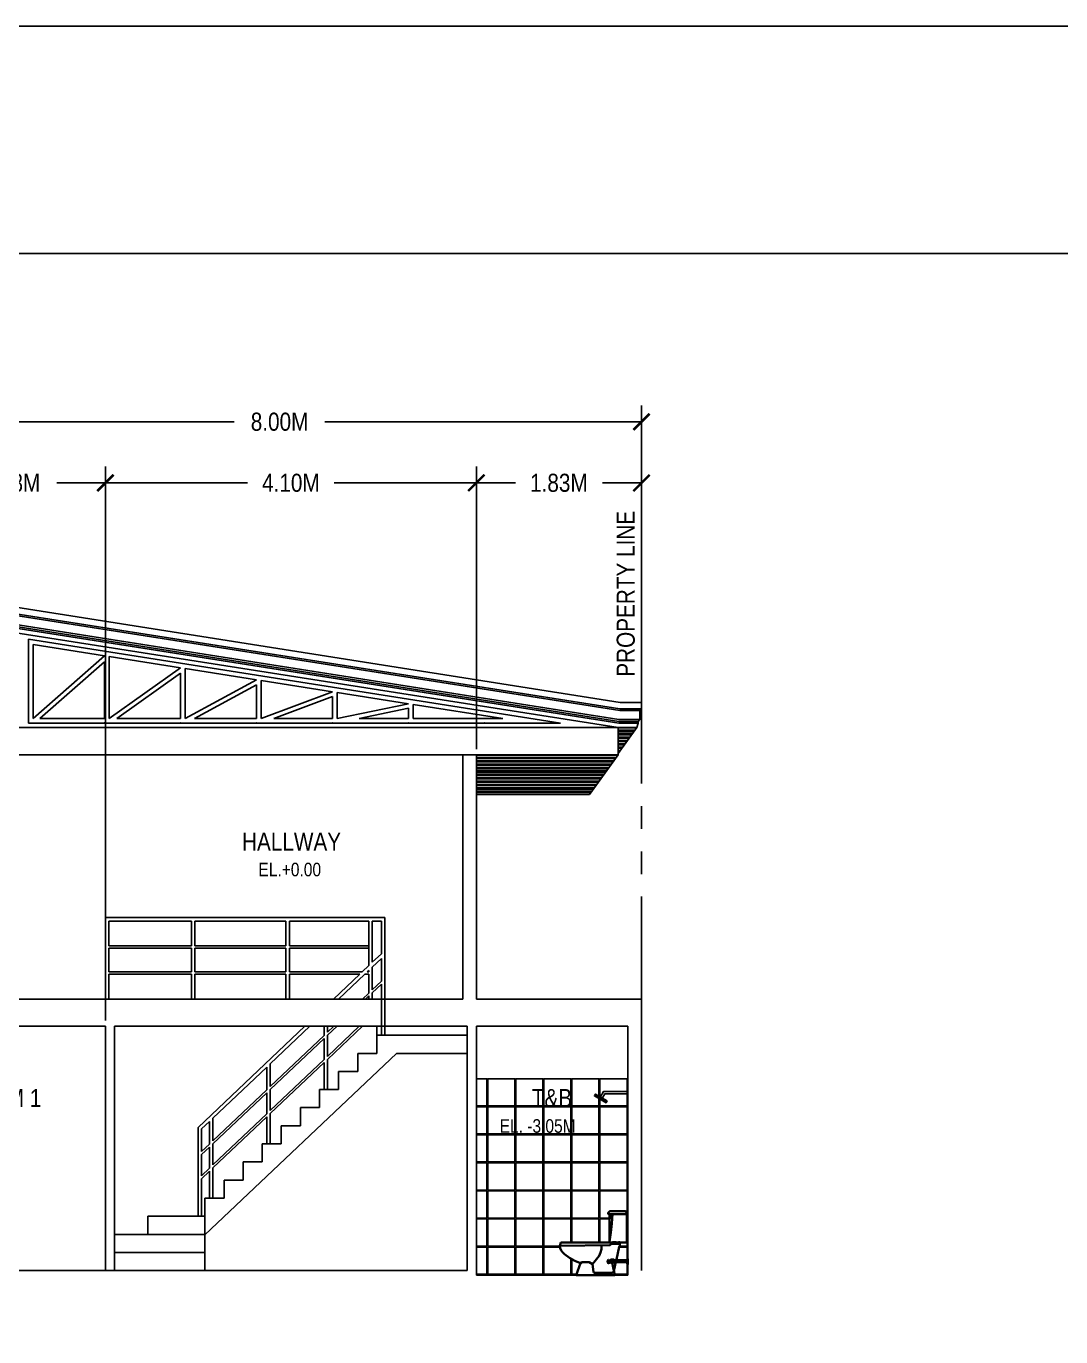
# Model space of a CAD drawing. Header units: inches. Extents: x 7263 to 7501, y 1317 to 1521.
# Drawn here: x 7455.67 to 7467.1, y 1506.63 to 1521.12 of the extents above; entities that cross this region are included whole.
import ezdxf

# ---------------------------------------------------------------- set-up
doc = ezdxf.new("R2010")
doc.units = ezdxf.units.IN
doc.header["$MEASUREMENT"] = 0
doc.linetypes.add('PHANTOM', pattern=[2.5, 1.25, -0.25, 0.25, -0.25, 0.25, -0.25])
doc.layers.add('.25', color=250, linetype='Continuous', lineweight=25)
for name, color, linetype in [('Layer2', 2, 'Continuous'), ('Layer3', 3, 'Continuous'), ('Layer6', 6, 'Continuous'), ('PDF7_Geometry', 7, 'Continuous'), ('PDF8_Geometry', 7, 'Continuous')]:
    doc.layers.add(name, color=color, linetype=linetype)
doc.styles.get("Standard").update_dxf_attribs({"font": ''})
doc.styles.get('Standard').set_extended_font_data('Tw Cen MT Condensed')
doc.dimstyles.new('ISOMETRIC -30', dxfattribs={"dimtxt": 0.2, "dimasz": 0.18, "dimexe": 0.18, "dimexo": 0.0625, "dimgap": 0.09, "dimtad": 0, "dimzin": 0, "dimdsep": 46, "dimtxsty": 'Standard', "dimblk": 'ARCHTICK', "dimcen": 0.09, "dimclrd": 8, "dimclre": 8, "dimclrt": 2, "dimadec": 0, "dimazin": 0, "dimtfac": 1, "dimtofl": 0, "dimtmove": 0, "dimatfit": 3, "dimfxl": 1, "dimtolj": 1, "dimtzin": 0, "dimarcsym": 0})
pattern_1 = [(180, (22.25032, -29.613984), (-3e-18, -0.0375), []), (180, (22.23782, -29.601484), (-3e-18, -0.0375), [])]

# ---------------------------------------------------------------- blocks, each defined once
blk = doc.blocks.new('_ArchTick')
at = {"color": 0, "linetype": 'ByBlock', "const_width": 0.15}
blk.add_lwpolyline([(-0.5, -0.5), (0.5, 0.5)], dxfattribs=at)
blk = doc.blocks.new('*D323')
at = {"layer": '.25', "color": 8, "lineweight": -2, "transparency": 16777216}
for p, q in [((7454.469, 1514.928), (7454.469, 1516.249)), ((7456.544, 1510.128), (7456.544, 1516.249)), ((7454.469, 1516.069), (7455.007, 1516.069)), ((7456.544, 1516.069), (7456.006, 1516.069))]:
    blk.add_line(p, q, dxfattribs=at)
at = {"layer": 'Defpoints', "color": 0, "transparency": 16777216}
for p in [(7456.544, 1516.069), (7454.469, 1514.865), (7456.544, 1510.065)]:
    blk.add_point(p, dxfattribs=at)
at = {"layer": '.25', "color": 8, "lineweight": -2, "transparency": 16777216, "xscale": 0.18, "yscale": 0.18, "zscale": 0.18, "rotation": 180}
blk.add_blockref('_ArchTick', (7454.469, 1516.069), dxfattribs=at)
at = {"layer": '.25', "color": 8, "lineweight": -2, "transparency": 16777216, "xscale": 0.18, "yscale": 0.18, "zscale": 0.18}
blk.add_blockref('_ArchTick', (7456.544, 1516.069), dxfattribs=at)
at = {"layer": '.25', "color": 2, "transparency": 16777216, "insert": (7455.506, 1516.069), "char_height": 0.2, "attachment_point": 5}
blk.add_mtext('\\A1;2.08M', dxfattribs=at)
blk = doc.blocks.new('*D324')
at = {"layer": '.25', "color": 8, "lineweight": -2, "transparency": 16777216}
for p, q in [((7456.544, 1510.128), (7456.544, 1516.249)), ((7460.644, 1513.128), (7460.644, 1516.249)), ((7456.544, 1516.069), (7458.113, 1516.069)), ((7460.644, 1516.069), (7459.074, 1516.069))]:
    blk.add_line(p, q, dxfattribs=at)
at = {"layer": 'Defpoints', "color": 0, "transparency": 16777216}
for p in [(7460.644, 1516.069), (7460.644, 1513.065), (7456.544, 1510.065)]:
    blk.add_point(p, dxfattribs=at)
at = {"layer": '.25', "color": 8, "lineweight": -2, "transparency": 16777216, "xscale": 0.18, "yscale": 0.18, "zscale": 0.18, "rotation": 180}
blk.add_blockref('_ArchTick', (7456.544, 1516.069), dxfattribs=at)
at = {"layer": '.25', "color": 8, "lineweight": -2, "transparency": 16777216, "xscale": 0.18, "yscale": 0.18, "zscale": 0.18}
blk.add_blockref('_ArchTick', (7460.644, 1516.069), dxfattribs=at)
at = {"layer": '.25', "color": 2, "transparency": 16777216, "insert": (7458.594, 1516.069), "char_height": 0.2, "attachment_point": 5}
blk.add_mtext('\\A1;4.10M', dxfattribs=at)
blk = doc.blocks.new('*D325')
at = {"layer": '.25', "color": 8, "lineweight": -2, "transparency": 16777216}
for p, q in [((7460.644, 1513.128), (7460.644, 1516.249)), ((7462.469, 1513.705), (7462.469, 1516.249)), ((7460.644, 1516.069), (7461.076, 1516.069)), ((7462.469, 1516.069), (7462.037, 1516.069))]:
    blk.add_line(p, q, dxfattribs=at)
at = {"layer": 'Defpoints', "color": 0, "transparency": 16777216}
for p in [(7462.469, 1516.069), (7462.469, 1513.642), (7460.644, 1513.065)]:
    blk.add_point(p, dxfattribs=at)
at = {"layer": '.25', "color": 8, "lineweight": -2, "transparency": 16777216, "xscale": 0.18, "yscale": 0.18, "zscale": 0.18, "rotation": 180}
blk.add_blockref('_ArchTick', (7460.644, 1516.069), dxfattribs=at)
at = {"layer": '.25', "color": 8, "lineweight": -2, "transparency": 16777216, "xscale": 0.18, "yscale": 0.18, "zscale": 0.18}
blk.add_blockref('_ArchTick', (7462.469, 1516.069), dxfattribs=at)
at = {"layer": '.25', "color": 2, "transparency": 16777216, "insert": (7461.556, 1516.069), "char_height": 0.2, "attachment_point": 5}
blk.add_mtext('\\A1;1.83M', dxfattribs=at)
blk = doc.blocks.new('*D327')
at = {"layer": '.25', "color": 8, "lineweight": -2, "transparency": 16777216}
for p, q in [((7454.469, 1514.928), (7454.469, 1516.924)), ((7462.469, 1513.705), (7462.469, 1516.924)), ((7454.469, 1516.744), (7457.969, 1516.744)), ((7462.469, 1516.744), (7458.968, 1516.744))]:
    blk.add_line(p, q, dxfattribs=at)
at = {"layer": 'Defpoints', "color": 0, "transparency": 16777216}
for p in [(7462.469, 1516.744), (7454.469, 1514.865), (7462.469, 1513.642)]:
    blk.add_point(p, dxfattribs=at)
at = {"layer": '.25', "color": 8, "lineweight": -2, "transparency": 16777216, "xscale": 0.18, "yscale": 0.18, "zscale": 0.18, "rotation": 180}
blk.add_blockref('_ArchTick', (7454.469, 1516.744), dxfattribs=at)
at = {"layer": '.25', "color": 8, "lineweight": -2, "transparency": 16777216, "xscale": 0.18, "yscale": 0.18, "zscale": 0.18}
blk.add_blockref('_ArchTick', (7462.469, 1516.744), dxfattribs=at)
at = {"layer": '.25', "color": 2, "transparency": 16777216, "insert": (7458.469, 1516.744), "char_height": 0.2, "attachment_point": 5}
blk.add_mtext('\\A1;8.00M', dxfattribs=at)

msp = doc.modelspace()

# ---------------------------------------------------------------- hatches: boundary and pattern name
at = {"layer": '.25', "true_color": 0x636466}
h = msp.add_hatch(dxfattribs=at)
h.set_pattern_fill('ANSI32', color=251, scale=0.1, angle=135)
h.set_pattern_definition(pattern_1)
h.paths.add_polyline_path([(7462.419, 1513.365), (7462.213, 1513.365), (7462.213, 1513.078)])
h = msp.add_hatch(dxfattribs=at)
h.set_pattern_fill('ANSI32', color=251, scale=0.1, angle=135)
h.set_pattern_definition(pattern_1)
h.paths.add_polyline_path([(7461.896, 1512.624), (7462.213, 1513.065), (7460.644, 1513.065), (7460.644, 1512.624)])

# ---------------------------------------------------------------- linework, layer by layer
at = {"layer": '.25', "color": 9, "true_color": 0xc7c8ca}
for p, q in [((7462.229, 1513.572), (7454.458, 1514.796)), ((7462.235, 1513.642), (7454.469, 1514.865)), ((7462.22, 1513.454), (7454.447, 1514.678)), ((7462.218, 1513.434), (7454.452, 1514.657)), ((7462.228, 1513.553), (7454.462, 1514.775)), ((7462.217, 1513.414), (7454.449, 1514.637)), ((7462.213, 1513.365), (7454.452, 1514.587)), ((7455.694, 1514.341), (7455.694, 1513.415)), ((7461.574, 1513.415), (7455.694, 1514.341)), ((7455.744, 1514.283), (7455.744, 1513.465)), ((7456.534, 1514.158), (7455.744, 1514.283)), ((7456.534, 1514.158), (7455.744, 1513.465)), ((7456.534, 1514.092), (7455.82, 1513.465)), ((7456.534, 1514.092), (7456.534, 1513.465)), ((7457.374, 1514.026), (7456.584, 1514.15)), ((7456.584, 1514.15), (7456.584, 1513.465)), ((7457.374, 1514.026), (7456.584, 1513.465)), ((7457.374, 1513.965), (7456.67, 1513.465)), ((7457.374, 1513.965), (7457.374, 1513.465)), ((7458.214, 1513.894), (7457.424, 1514.018)), ((7457.424, 1514.018), (7457.424, 1513.465)), ((7458.214, 1513.894), (7457.424, 1513.465)), ((7458.214, 1513.837), (7457.529, 1513.465)), ((7458.214, 1513.837), (7458.214, 1513.465)), ((7459.054, 1513.761), (7458.264, 1513.886)), ((7458.264, 1513.886), (7458.264, 1513.465)), ((7459.054, 1513.761), (7458.264, 1513.465)), ((7459.054, 1513.708), (7458.406, 1513.465)), ((7459.054, 1513.708), (7459.054, 1513.465)), ((7459.894, 1513.629), (7459.104, 1513.754)), ((7459.104, 1513.754), (7459.104, 1513.465)), ((7459.894, 1513.629), (7459.104, 1513.465)), ((7462.235, 1513.642), (7462.469, 1513.642)), ((7462.469, 1513.642), (7462.469, 1513.572)), ((7459.894, 1513.578), (7459.35, 1513.465)), ((7459.894, 1513.578), (7459.894, 1513.465)), ((7460.935, 1513.465), (7459.944, 1513.621)), ((7459.944, 1513.621), (7459.944, 1513.465)), ((7462.228, 1513.553), (7462.45, 1513.553)), ((7462.229, 1513.572), (7462.469, 1513.572)), ((7462.469, 1513.572), (7462.45, 1513.553)), ((7462.45, 1513.553), (7462.45, 1513.454)), ((7450.82, 1513.365), (7462.213, 1513.365)), ((7455.694, 1513.415), (7461.574, 1513.415)), ((7455.82, 1513.465), (7456.534, 1513.465)), ((7456.67, 1513.465), (7457.374, 1513.465)), ((7457.529, 1513.465), (7458.214, 1513.465)), ((7458.406, 1513.465), (7459.054, 1513.465)), ((7459.35, 1513.465), (7459.894, 1513.465)), ((7459.944, 1513.465), (7460.935, 1513.465)), ((7462.213, 1513.365), (7462.419, 1513.365)), ((7462.213, 1513.365), (7462.213, 1513.065)), ((7462.419, 1513.365), (7462.213, 1513.078)), ((7462.217, 1513.414), (7462.432, 1513.414)), ((7462.218, 1513.434), (7462.432, 1513.434)), ((7462.22, 1513.454), (7462.45, 1513.454)), ((7462.432, 1513.414), (7462.419, 1513.365)), ((7462.45, 1513.454), (7462.432, 1513.434)), ((7462.432, 1513.434), (7462.432, 1513.414)), ((7460.494, 1513.065), (7452.444, 1513.065)), ((7458.569, 1513.065), (7460.819, 1513.065)), ((7460.494, 1513.065), (7460.494, 1510.365)), ((7462.213, 1513.065), (7460.644, 1513.065)), ((7460.644, 1513.065), (7460.644, 1510.365)), ((7462.213, 1513.065), (7461.896, 1512.624)), ((7461.896, 1512.624), (7460.644, 1512.624)), ((7456.544, 1511.265), (7459.632, 1511.265)), ((7456.544, 1511.265), (7456.544, 1510.365)), ((7456.582, 1511.227), (7457.494, 1511.227)), ((7456.582, 1511.227), (7456.582, 1510.952)), ((7457.494, 1511.227), (7457.494, 1510.952)), ((7457.532, 1511.227), (7457.532, 1510.952)), ((7457.532, 1511.227), (7458.54, 1511.227)), ((7458.54, 1511.227), (7458.54, 1510.952)), ((7458.578, 1511.227), (7458.578, 1510.952)), ((7458.578, 1511.227), (7459.456, 1511.227)), ((7459.456, 1510.735), (7459.456, 1511.227)), ((7459.494, 1510.771), (7459.494, 1511.227)), ((7459.494, 1511.227), (7459.594, 1511.227)), ((7459.594, 1510.865), (7459.594, 1511.227)), ((7459.632, 1509.965), (7459.632, 1511.265)), ((7456.582, 1510.952), (7457.494, 1510.952)), ((7456.582, 1510.928), (7457.494, 1510.928)), ((7456.582, 1510.928), (7456.582, 1510.665)), ((7457.494, 1510.928), (7457.494, 1510.665)), ((7457.532, 1510.952), (7458.54, 1510.952)), ((7457.532, 1510.928), (7457.532, 1510.665)), ((7457.532, 1510.928), (7458.54, 1510.928)), ((7458.54, 1510.928), (7458.54, 1510.665)), ((7458.578, 1510.952), (7459.456, 1510.952)), ((7458.578, 1510.928), (7458.578, 1510.665)), ((7458.578, 1510.928), (7459.456, 1510.928)), ((7459.382, 1510.665), (7459.456, 1510.735)), ((7459.494, 1510.771), (7459.594, 1510.865)), ((7459.494, 1510.718), (7459.594, 1510.813)), ((7459.594, 1510.563), (7459.594, 1510.813)), ((7456.582, 1510.665), (7457.494, 1510.665)), ((7456.582, 1510.641), (7457.494, 1510.641)), ((7456.582, 1510.641), (7456.582, 1510.365)), ((7457.494, 1510.641), (7457.494, 1510.365)), ((7457.532, 1510.665), (7458.54, 1510.665)), ((7457.532, 1510.641), (7457.532, 1510.365)), ((7457.532, 1510.641), (7458.54, 1510.641)), ((7458.54, 1510.641), (7458.54, 1510.365)), ((7458.578, 1510.665), (7459.382, 1510.665)), ((7458.578, 1510.641), (7458.578, 1510.365)), ((7458.578, 1510.641), (7459.357, 1510.641)), ((7459.066, 1510.365), (7459.357, 1510.641)), ((7459.121, 1510.365), (7459.412, 1510.641)), ((7459.412, 1510.641), (7459.456, 1510.641)), ((7459.437, 1510.665), (7459.456, 1510.682)), ((7459.437, 1510.665), (7459.456, 1510.665)), ((7459.456, 1510.665), (7459.456, 1510.682)), ((7459.456, 1510.432), (7459.456, 1510.641)), ((7459.494, 1510.468), (7459.494, 1510.718)), ((7459.494, 1510.468), (7459.594, 1510.563)), ((7459.494, 1510.435), (7459.594, 1510.53)), ((7459.594, 1509.965), (7459.594, 1510.53)), ((7452.444, 1510.365), (7460.494, 1510.365)), ((7459.386, 1510.365), (7459.456, 1510.432)), ((7459.42, 1510.365), (7459.456, 1510.399)), ((7459.456, 1510.365), (7459.456, 1510.399)), ((7459.494, 1510.365), (7459.494, 1510.435)), ((7460.644, 1510.365), (7462.469, 1510.365)), ((7462.469, 1510.365), (7462.469, 1507.365)), ((7452.444, 1510.065), (7456.544, 1510.065)), ((7456.544, 1510.065), (7456.544, 1507.365)), ((7456.644, 1510.065), (7456.644, 1507.365)), ((7456.644, 1510.065), (7460.544, 1510.065)), ((7457.568, 1508.946), (7458.749, 1510.065)), ((7458.365, 1509.649), (7458.805, 1510.065)), ((7458.961, 1509.963), (7458.961, 1510.065)), ((7458.999, 1509.966), (7459.104, 1510.065)), ((7458.999, 1509.999), (7459.069, 1510.065)), ((7458.999, 1509.999), (7458.999, 1510.065)), ((7458.999, 1509.699), (7459.385, 1510.065)), ((7458.999, 1509.732), (7459.35, 1510.065)), ((7459.544, 1509.765), (7459.544, 1510.065)), ((7460.544, 1510.065), (7460.544, 1507.365)), ((7460.644, 1510.065), (7460.644, 1507.315)), ((7460.644, 1510.065), (7462.319, 1510.065)), ((7462.319, 1510.065), (7462.319, 1507.315)), ((7458.365, 1509.399), (7458.961, 1509.963)), ((7458.365, 1509.366), (7458.961, 1509.93)), ((7458.961, 1509.696), (7458.961, 1509.93)), ((7458.999, 1509.732), (7458.999, 1509.966)), ((7459.544, 1509.965), (7460.544, 1509.965)), ((7457.644, 1507.759), (7459.762, 1509.765)), ((7459.333, 1509.565), (7459.333, 1509.765)), ((7459.333, 1509.765), (7459.544, 1509.765)), ((7459.762, 1509.765), (7460.544, 1509.765)), ((7457.732, 1509.049), (7458.327, 1509.613)), ((7458.327, 1509.363), (7458.327, 1509.613)), ((7458.365, 1509.132), (7458.961, 1509.696)), ((7458.365, 1509.099), (7458.961, 1509.663)), ((7458.365, 1509.399), (7458.365, 1509.649)), ((7458.961, 1509.365), (7458.961, 1509.663)), ((7458.999, 1509.365), (7458.999, 1509.699)), ((7459.122, 1509.365), (7459.122, 1509.565)), ((7459.122, 1509.565), (7459.333, 1509.565)), ((7457.732, 1508.799), (7458.327, 1509.363)), ((7457.732, 1508.766), (7458.327, 1509.33)), ((7458.327, 1509.096), (7458.327, 1509.33)), ((7458.365, 1509.132), (7458.365, 1509.366)), ((7458.911, 1509.165), (7458.911, 1509.365)), ((7458.911, 1509.365), (7459.122, 1509.365)), ((7462.085, 1509.229), (7461.955, 1509.304)), ((7458.699, 1508.965), (7458.699, 1509.165)), ((7458.699, 1509.165), (7458.911, 1509.165)), ((7457.606, 1508.93), (7457.694, 1509.013)), ((7457.694, 1508.763), (7457.694, 1509.013)), ((7457.732, 1508.532), (7458.327, 1509.096)), ((7457.732, 1508.499), (7458.327, 1509.063)), ((7457.732, 1508.799), (7457.732, 1509.049)), ((7458.327, 1508.765), (7458.327, 1509.063)), ((7458.365, 1508.765), (7458.365, 1509.099)), ((7457.568, 1507.965), (7457.568, 1508.946)), ((7457.606, 1508.679), (7457.606, 1508.93)), ((7458.488, 1508.765), (7458.488, 1508.965)), ((7458.488, 1508.965), (7458.699, 1508.965)), ((7457.606, 1508.679), (7457.694, 1508.763)), ((7457.606, 1508.646), (7457.694, 1508.73)), ((7457.694, 1508.496), (7457.694, 1508.73)), ((7457.732, 1508.532), (7457.732, 1508.766)), ((7458.277, 1508.565), (7458.277, 1508.765)), ((7458.277, 1508.765), (7458.488, 1508.765)), ((7457.606, 1508.413), (7457.606, 1508.646)), ((7458.066, 1508.365), (7458.066, 1508.565)), ((7458.066, 1508.565), (7458.277, 1508.565)), ((7457.606, 1508.413), (7457.694, 1508.496)), ((7457.606, 1508.38), (7457.694, 1508.463)), ((7457.694, 1508.165), (7457.694, 1508.463)), ((7457.732, 1508.165), (7457.732, 1508.499)), ((7457.606, 1507.965), (7457.606, 1508.38)), ((7457.855, 1508.165), (7457.855, 1508.365)), ((7457.855, 1508.365), (7458.066, 1508.365)), ((7457.644, 1507.965), (7457.644, 1508.165)), ((7457.644, 1508.165), (7457.855, 1508.165)), ((7457.014, 1507.965), (7457.644, 1507.965)), ((7457.014, 1507.965), (7457.014, 1507.765)), ((7457.644, 1507.965), (7457.644, 1507.365)), ((7456.644, 1507.765), (7457.644, 1507.765)), ((7456.644, 1507.565), (7457.644, 1507.565)), ((7449.088, 1507.365), (7460.544, 1507.365)), ((7462.319, 1507.315), (7460.644, 1507.315))]:
    msp.add_line(p, q, dxfattribs=at)
for points in [[(7460.644, 1509.185), (7460.759, 1509.185), (7460.759, 1509.485), (7460.644, 1509.485)], [(7461.999, 1509.293), (7461.999, 1509.485), (7461.699, 1509.485), (7461.699, 1509.185), (7461.999, 1509.185), (7461.999, 1509.265)], [(7462.009, 1509.259), (7462.009, 1509.185), (7462.309, 1509.185), (7462.309, 1509.485), (7462.009, 1509.485), (7462.009, 1509.288)], [(7462.319, 1509.342), (7462.049, 1509.342), (7462.015, 1509.284)], [(7462.319, 1509.317), (7462.063, 1509.317), (7462.037, 1509.272)], [(7460.644, 1508.875), (7460.759, 1508.875), (7460.759, 1509.175), (7460.644, 1509.175)], [(7460.644, 1508.565), (7460.759, 1508.565), (7460.759, 1508.865), (7460.644, 1508.865)], [(7460.644, 1508.255), (7460.759, 1508.255), (7460.759, 1508.555), (7460.644, 1508.555)], [(7460.644, 1507.945), (7460.759, 1507.945), (7460.759, 1508.245), (7460.644, 1508.245)], [(7462.307, 1507.945), (7462.309, 1507.945), (7462.309, 1508.245), (7462.009, 1508.245), (7462.009, 1507.945), (7462.116, 1507.945)], [(7460.644, 1507.635), (7460.759, 1507.635), (7460.759, 1507.935), (7460.644, 1507.935)], [(7461.689, 1507.676), (7461.689, 1507.935), (7461.389, 1507.935), (7461.389, 1507.635), (7461.567, 1507.635)], [(7461.999, 1507.676), (7461.999, 1507.935), (7461.699, 1507.935), (7461.699, 1507.676)], [(7462.116, 1507.935), (7462.009, 1507.935), (7462.009, 1507.676)], [(7462.231, 1507.635), (7462.309, 1507.635), (7462.309, 1507.935), (7462.307, 1507.935)], [(7460.644, 1507.325), (7460.759, 1507.325), (7460.759, 1507.625), (7460.644, 1507.625)], [(7461.569, 1507.625), (7461.389, 1507.625), (7461.389, 1507.325), (7461.689, 1507.325), (7461.689, 1507.497)], [(7462.172, 1507.325), (7462.309, 1507.325), (7462.309, 1507.625), (7462.222, 1507.625)], [(7461.699, 1507.491), (7461.699, 1507.325), (7461.752, 1507.325)]]:
    msp.add_lwpolyline(points, dxfattribs=at)
for points in [[(7461.069, 1509.485), (7460.769, 1509.485), (7460.769, 1509.185), (7461.069, 1509.185)], [(7461.379, 1509.485), (7461.079, 1509.485), (7461.079, 1509.185), (7461.379, 1509.185)], [(7461.689, 1509.485), (7461.389, 1509.485), (7461.389, 1509.185), (7461.689, 1509.185)], [(7462.091, 1509.24), (7461.961, 1509.315), (7461.949, 1509.294), (7462.078, 1509.219)], [(7461.069, 1509.175), (7460.769, 1509.175), (7460.769, 1508.875), (7461.069, 1508.875)], [(7461.379, 1509.175), (7461.079, 1509.175), (7461.079, 1508.875), (7461.379, 1508.875)], [(7461.689, 1509.175), (7461.389, 1509.175), (7461.389, 1508.875), (7461.689, 1508.875)], [(7461.999, 1509.175), (7461.699, 1509.175), (7461.699, 1508.875), (7461.999, 1508.875)], [(7462.309, 1509.175), (7462.009, 1509.175), (7462.009, 1508.875), (7462.309, 1508.875)], [(7461.069, 1508.865), (7460.769, 1508.865), (7460.769, 1508.565), (7461.069, 1508.565)], [(7461.379, 1508.865), (7461.079, 1508.865), (7461.079, 1508.565), (7461.379, 1508.565)], [(7461.689, 1508.865), (7461.389, 1508.865), (7461.389, 1508.565), (7461.689, 1508.565)], [(7461.999, 1508.865), (7461.699, 1508.865), (7461.699, 1508.565), (7461.999, 1508.565)], [(7462.309, 1508.865), (7462.009, 1508.865), (7462.009, 1508.565), (7462.309, 1508.565)], [(7461.069, 1508.555), (7460.769, 1508.555), (7460.769, 1508.255), (7461.069, 1508.255)], [(7461.379, 1508.555), (7461.079, 1508.555), (7461.079, 1508.255), (7461.379, 1508.255)], [(7461.689, 1508.555), (7461.389, 1508.555), (7461.389, 1508.255), (7461.689, 1508.255)], [(7461.999, 1508.555), (7461.699, 1508.555), (7461.699, 1508.255), (7461.999, 1508.255)], [(7462.309, 1508.555), (7462.009, 1508.555), (7462.009, 1508.255), (7462.309, 1508.255)], [(7461.069, 1508.245), (7460.769, 1508.245), (7460.769, 1507.945), (7461.069, 1507.945)], [(7461.379, 1508.245), (7461.079, 1508.245), (7461.079, 1507.945), (7461.379, 1507.945)], [(7461.689, 1508.245), (7461.389, 1508.245), (7461.389, 1507.945), (7461.689, 1507.945)], [(7461.999, 1508.245), (7461.699, 1508.245), (7461.699, 1507.945), (7461.999, 1507.945)], [(7461.069, 1507.935), (7460.769, 1507.935), (7460.769, 1507.635), (7461.069, 1507.635)], [(7461.379, 1507.935), (7461.079, 1507.935), (7461.079, 1507.635), (7461.379, 1507.635)], [(7461.069, 1507.625), (7460.769, 1507.625), (7460.769, 1507.325), (7461.069, 1507.325)], [(7461.379, 1507.625), (7461.079, 1507.625), (7461.079, 1507.325), (7461.379, 1507.325)]]:
    msp.add_lwpolyline(points, close=True, dxfattribs=at)
for p in [(7456.534, 1513.415), (7457.374, 1513.415), (7458.214, 1513.415), (7459.054, 1513.415), (7459.894, 1513.415), (7460.734, 1513.415)]:
    msp.add_point(p, dxfattribs=at)
at = {"layer": 'Defpoints'}
msp.add_lwpolyline([(7415.697, 1521.116), (7492.197, 1521.116), (7492.197, 1470.116), (7415.697, 1470.116)], close=True, dxfattribs=at)
at = {"layer": 'Layer3', "linetype": 'PHANTOM'}
msp.add_line((7462.469, 1516.497), (7462.469, 1507.473), dxfattribs=at)
at = {"layer": 'Layer6'}
msp.add_lwpolyline([(7489.687, 1472.626), (7419.712, 1472.626), (7419.712, 1518.606), (7489.687, 1518.606)], close=True, dxfattribs=at)
at = {"layer": 'PDF7_Geometry', "lineweight": 9}
for points in [[(7462.147, 1507.876), (7462.141, 1507.876)], [(7462.145, 1507.881), (7462.142, 1507.881)], [(7461.727, 1507.474), (7461.726, 1507.474)], [(7462.307, 1507.474), (7462.187, 1507.474)], [(7462.31, 1507.481), (7462.188, 1507.481)]]:
    msp.add_lwpolyline(points, dxfattribs=at)
at = {"layer": 'PDF8_Geometry', "lineweight": 30}
for points in [[(7462.307, 1507.988), (7462.107, 1507.988), (7462.102, 1507.99), (7462.102, 1507.994), (7462.105, 1508.008), (7462.114, 1508.018), (7462.116, 1508.02), (7462.294, 1508.02), (7462.296, 1508.018), (7462.303, 1508.004)], [(7462.133, 1507.949), (7462.126, 1507.949), (7462.125, 1507.962), (7462.126, 1507.974), (7462.133, 1507.974), (7462.135, 1507.962)], [(7462.105, 1507.483), (7462.102, 1507.483), (7462.102, 1507.446), (7462.105, 1507.446)], [(7462.116, 1507.478), (7462.123, 1507.478), (7462.123, 1507.451), (7462.116, 1507.451)], [(7462.132, 1507.483), (7462.162, 1507.483), (7462.162, 1507.488), (7462.132, 1507.488)], [(7462.178, 1507.478), (7462.171, 1507.478), (7462.171, 1507.451), (7462.178, 1507.451)], [(7462.315, 1507.435), (7462.307, 1507.455), (7462.307, 1507.474), (7462.315, 1507.494), (7462.319, 1507.494), (7462.319, 1507.435)]]:
    msp.add_lwpolyline(points, close=True, dxfattribs=at)
for points in [[(7462.149, 1507.988), (7462.142, 1507.886), (7462.132, 1507.785), (7462.116, 1507.683)], [(7462.307, 1507.988), (7462.307, 1507.683), (7462.305, 1507.679), (7462.299, 1507.676), (7462.123, 1507.676), (7462.118, 1507.679), (7462.116, 1507.683), (7462.116, 1507.988)], [(7462.125, 1507.967), (7462.135, 1507.967)], [(7462.135, 1507.958), (7462.125, 1507.958)], [(7461.566, 1507.639), (7461.579, 1507.674), (7461.581, 1507.676)], [(7462.231, 1507.66), (7462.132, 1507.66), (7462.123, 1507.646), (7461.566, 1507.639)], [(7461.619, 1507.547), (7461.6, 1507.564), (7461.582, 1507.587), (7461.572, 1507.612), (7461.566, 1507.639)], [(7461.581, 1507.676), (7462.144, 1507.676), (7462.149, 1507.677), (7462.186, 1507.677), (7462.195, 1507.676), (7462.211, 1507.676), (7462.22, 1507.677), (7462.231, 1507.677), (7462.231, 1507.631), (7462.231, 1507.63), (7462.229, 1507.63)], [(7462.144, 1507.45), (7462.174, 1507.315), (7461.748, 1507.315), (7461.794, 1507.448), (7461.731, 1507.473), (7461.672, 1507.506), (7461.619, 1507.547)], [(7462.027, 1507.644), (7462.026, 1507.603), (7462.017, 1507.564), (7462.003, 1507.526), (7461.929, 1507.435)], [(7462.229, 1507.63), (7462.224, 1507.628), (7462.222, 1507.628), (7462.222, 1507.626), (7462.193, 1507.487), (7462.192, 1507.483), (7462.171, 1507.467), (7462.146, 1507.455)], [(7461.794, 1507.448), (7461.815, 1507.457), (7461.838, 1507.458), (7461.86, 1507.458)], [(7461.929, 1507.435), (7461.929, 1507.435), (7461.89, 1507.457), (7461.86, 1507.458)], [(7461.929, 1507.435), (7461.939, 1507.351)], [(7462.102, 1507.446), (7462.093, 1507.458), (7462.093, 1507.471), (7462.102, 1507.483)], [(7462.105, 1507.467), (7462.116, 1507.467)], [(7462.105, 1507.462), (7462.116, 1507.462)], [(7462.137, 1507.483), (7462.137, 1507.478), (7462.135, 1507.474), (7462.132, 1507.473), (7462.123, 1507.473)], [(7462.171, 1507.455), (7462.123, 1507.455)], [(7462.144, 1507.45), (7462.144, 1507.451), (7462.146, 1507.455)], [(7462.156, 1507.483), (7462.156, 1507.478)], [(7462.171, 1507.473), (7462.162, 1507.473), (7462.158, 1507.474), (7462.156, 1507.478)], [(7462.188, 1507.481), (7462.165, 1507.358)], [(7462.178, 1507.471), (7462.178, 1507.471)], [(7462.184, 1507.458), (7462.305, 1507.458)], [(7462.305, 1507.471), (7462.186, 1507.471)], [(7462.144, 1507.338), (7461.955, 1507.338), (7461.948, 1507.34), (7461.943, 1507.344), (7461.939, 1507.351)], [(7462.155, 1507.349), (7462.151, 1507.342), (7462.144, 1507.338)]]:
    msp.add_lwpolyline(points, dxfattribs=at)
at = {"layer": 'PDF8_Geometry', "lineweight": 15}
msp.add_lwpolyline([(7462.193, 1507.487), (7462.31, 1507.487)], dxfattribs=at)

# ---------------------------------------------------------------- texts
at = {"layer": 'Layer2', "char_height": 0.2, "attachment_point": 1}
for s, insert in [('\\pi0.2833;HALLWAY\\P\\pi0.46425;{\\H0.75x;EL.+0.00}', (7457.771, 1512.205)), ('\\pi0.12139;BEDROOM 1\\P\\pi0.31782;{\\H0.75x;EL. -3.00M}', (7454.34, 1509.371)), ('\\pi0.67378;T&B\\P\\pi0.31782;{\\H0.75x;EL. -3.05M}', (7460.583, 1509.371))]:
    msp.add_mtext_dynamic_manual_height_columns(s, width=1.89993, gutter_width=1, heights=[0], dxfattribs=dict(at, insert=insert))
at = {"layer": 'Layer6', "color": 2, "insert": (7462.296, 1516.232), "char_height": 0.2, "attachment_point": 4, "rotation": 90}
msp.add_mtext('\\pi-2.30476;PROPERTY LINE', dxfattribs=at)

# ---------------------------------------------------------------- dimensions: what is measured, and where the dimension line sits
at = {"layer": '.25', "color": 9, "true_color": 0xc7c8ca}
for base, p1, p2, picture, middle in [((7462.469, 1516.744), (7454.469, 1514.865), (7462.469, 1513.642), '*D327', (7458.469, 1516.744)), ((7456.543902164, 1516.068923404), (7454.468902164, 1514.865293119), (7456.543902164, 1510.065293119), '*D323', (7455.506402164, 1516.068923404)), ((7460.644, 1516.069), (7456.544, 1510.065), (7460.644, 1513.065), '*D324', (7458.594, 1516.069)), ((7462.468902164, 1516.068923404), (7460.643902164, 1513.065293119), (7462.468902164, 1513.642454999), '*D325', (7461.556402164, 1516.068923404))]:
    dim = msp.add_linear_dim(base=base, p1=p1, p2=p2, dimstyle='ISOMETRIC -30', override={"dimpost": 'M'}, dxfattribs=at)
    dim.commit()
    dim.dimension.update_dxf_attribs({"geometry": picture, "text_midpoint": middle})

doc.saveas('drawing.dxf')
